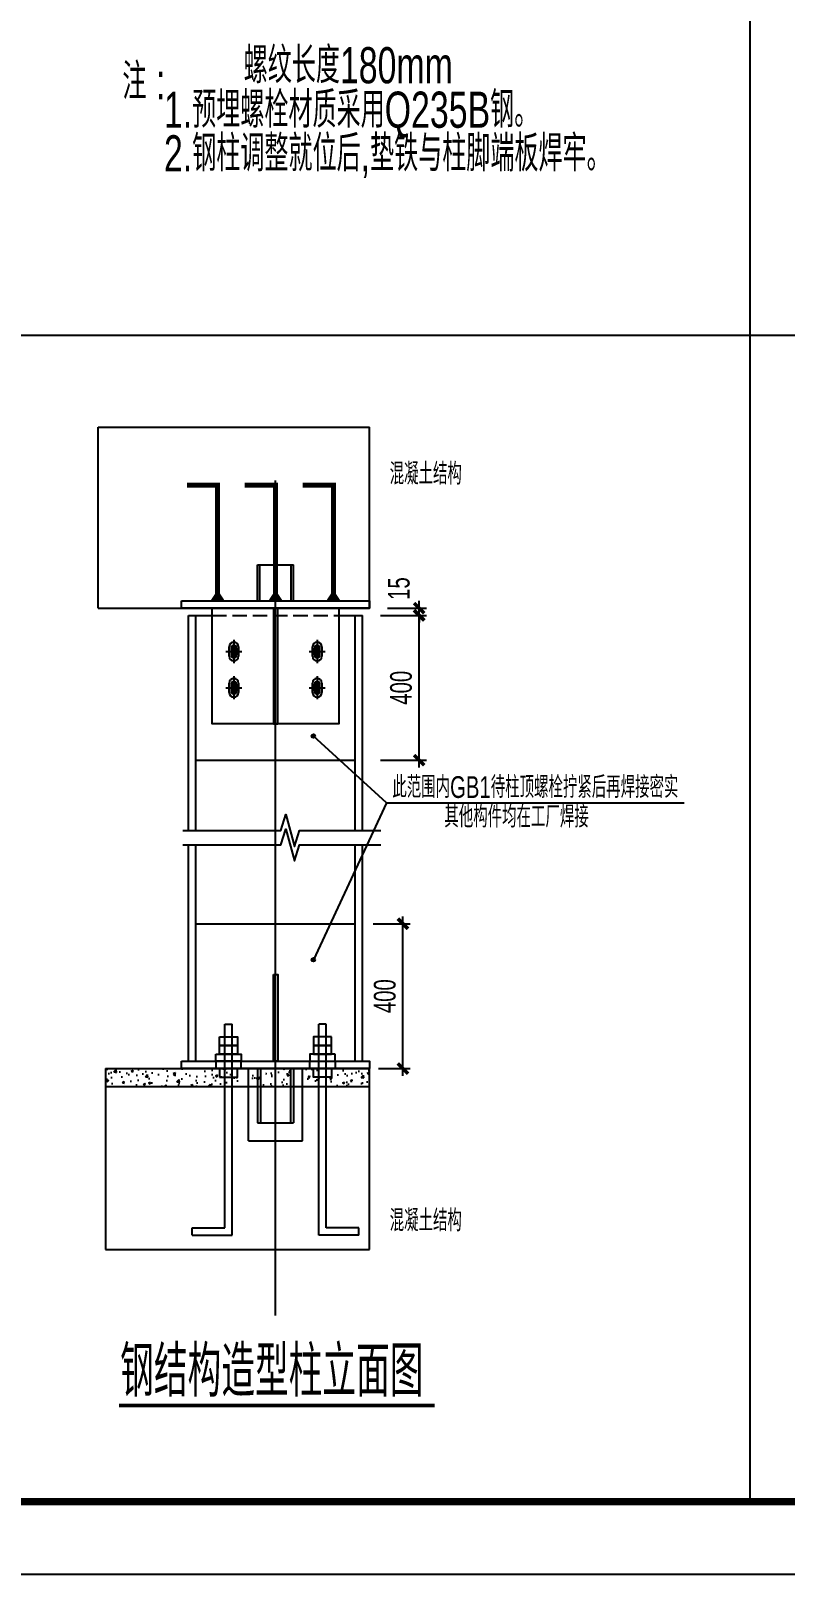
# Model space of a CAD drawing. Header units: millimetres. Extents: x 2359 to 61759, y 2141 to 44141.
# Drawn here: x 14957 to 25380, y 2141 to 23464 of the extents above; entities that cross this region are included whole.
import ezdxf

# ---------------------------------------------------------------- set-up
doc = ezdxf.new("R2010")
doc.units = ezdxf.units.MM
doc.header["$LTSCALE"] = 800
for name, pattern in [('Sx-T-GZJD$0$DASH', [0.35, 0.25, -0.1]), ('Sx-T-GZJD$0$Sx-T-A-DG$0$DASHED', [0.75, 0.5, -0.25]), ('Sx-T-GZJD$0$Sx-T-A-DG$0$DOTE', [2.42, 2, -0.2, 0.02, -0.2])]:
    doc.linetypes.add(name, pattern=pattern)
for name, color, linetype in [('Sx-T-GZJD$0$Sx-T-A-DG$0$Prof', 2, 'Continuous'), ('Sx-T-GZJD$0$Sx-T-A-DG$0$S-AXIS', 222, 'Sx-T-GZJD$0$Sx-T-A-DG$0$DOTE'), ('Sx-T-GZJD$0$Sx-T-A-DG$0$S-BDER', 101, 'Continuous'), ('Sx-T-GZJD$0$Sx-T-A-DG$0$S-BEAM', 4, 'Sx-T-GZJD$0$Sx-T-A-DG$0$DASHED'), ('Sx-T-GZJD$0$Sx-T-A-DG$0$S-COLU', 30, 'Continuous'), ('Sx-T-GZJD$0$Sx-T-A-DG$0$S-PATT-SOLD', 251, 'Continuous'), ('Sx-T-GZJD$0$Sx-T-A-DG$0$S-THIN', 7, 'Continuous'), ('Sx-T-GZJD$0$Sx-T-A-DG$0$STGJ_BOLT_THIN', 9, 'Continuous')]:
    doc.layers.add(name, color=color, linetype=linetype)
doc.styles.add('Sx-T-GZJD$0$Sx-T-A-DG$0$TSSD_Dimension', font='jzfz_ena.shx', dxfattribs={"width": 0.7, "bigfont": 'JZFZ_CNA.shx'})
doc.dimstyles.new('Sx-T-GZJD$0$Sx-T-A-DG$0$TSSD_100_20', dxfattribs={"dimtxt": 300, "dimasz": 100, "dimexe": 100, "dimexo": 250, "dimgap": 100, "dimtad": 1, "dimdec": 0, "dimlfac": 0.2, "dimzin": 0, "dimdsep": 46, "dimtxsty": 'Sx-T-GZJD$0$Sx-T-A-DG$0$TSSD_Dimension', "dimblk": 'Sx-T-GZJD$0$Sx-T-A-DG$0$_ArchTick', "dimcen": 0, "dimdle": 100, "dimclrt": 7, "dimadec": 0, "dimazin": 0, "dimtfac": 1, "dimtdec": 0, "dimtix": 1, "dimtmove": 2, "dimatfit": 3, "dimfxl": 0, "dimtolj": 1, "dimtzin": 0, "dimarcsym": 0})

# ---------------------------------------------------------------- blocks, each defined once
blk = doc.blocks.new('Sx-T-GZJD$0$Sx-T-A-DG$0$_ArchTick')
at = {"color": 0, "const_width": 0.5}
blk.add_lwpolyline([(-0.71, -0.71), (0.71, 0.71)], dxfattribs=at)
blk = doc.blocks.new('*D80')
at = {"layer": 'Defpoints', "color": 0, "transparency": 16777216}
for p in [(19437, 11127), (20098, 11127), (19512, 9127)]:
    blk.add_point(p, dxfattribs=at)
at = {"layer": 'Sx-T-GZJD$0$Sx-T-A-DG$0$S-BDER', "color": 0, "lineweight": -2, "transparency": 16777216}
for p, q in [((19687, 11127), (20198, 11127)), ((20098, 9027), (20098, 11227)), ((19762, 9127), (20198, 9127))]:
    blk.add_line(p, q, dxfattribs=at)
at = {"layer": 'Sx-T-GZJD$0$Sx-T-A-DG$0$S-BDER', "color": 0, "lineweight": -2, "transparency": 16777216, "xscale": 100, "yscale": 100, "zscale": 100}
for p, rotation in [((20098, 11127), 90), ((20098, 9127), 270)]:
    blk.add_blockref('Sx-T-GZJD$0$Sx-T-A-DG$0$_ArchTick', p, dxfattribs=dict(at, rotation=rotation))
at = {"layer": 'Sx-T-GZJD$0$Sx-T-A-DG$0$S-BDER', "color": 7, "transparency": 16777216, "insert": (19848, 10127), "char_height": 300, "attachment_point": 5, "rotation": 90, "style": 'Sx-T-GZJD$0$Sx-T-A-DG$0$TSSD_Dimension'}
blk.add_mtext('\\A1;400', dxfattribs=at)
blk = doc.blocks.new('*D81')
at = {"layer": 'Defpoints', "color": 0, "transparency": 16777216}
for p in [(19537, 15388), (20323, 15388), (19537, 13388)]:
    blk.add_point(p, dxfattribs=at)
at = {"layer": 'Sx-T-GZJD$0$Sx-T-A-DG$0$S-BDER', "color": 0, "lineweight": -2, "transparency": 16777216}
for p, q in [((19787, 15388), (20423, 15388)), ((20323, 13288), (20323, 15488)), ((19787, 13388), (20423, 13388))]:
    blk.add_line(p, q, dxfattribs=at)
at = {"layer": 'Sx-T-GZJD$0$Sx-T-A-DG$0$S-BDER', "color": 0, "lineweight": -2, "transparency": 16777216, "xscale": 100, "yscale": 100, "zscale": 100}
for p, rotation in [((20323, 15388), 90), ((20323, 13388), 270)]:
    blk.add_blockref('Sx-T-GZJD$0$Sx-T-A-DG$0$_ArchTick', p, dxfattribs=dict(at, rotation=rotation))
at = {"layer": 'Sx-T-GZJD$0$Sx-T-A-DG$0$S-BDER', "color": 7, "transparency": 16777216, "insert": (20073, 14388), "char_height": 300, "attachment_point": 5, "rotation": 90, "style": 'Sx-T-GZJD$0$Sx-T-A-DG$0$TSSD_Dimension'}
blk.add_mtext('\\A1;400', dxfattribs=at)
blk = doc.blocks.new('*D93')
at = {"layer": 'Defpoints', "color": 0, "transparency": 16777216}
for p in [(19537, 15388), (19637, 15488), (20323, 15488)]:
    blk.add_point(p, dxfattribs=at)
at = {"layer": 'Sx-T-GZJD$0$Sx-T-A-DG$0$S-BDER', "color": 0, "lineweight": -2, "transparency": 16777216}
for p, q in [((20323, 15488), (20323, 15588)), ((19787, 15388), (20423, 15388)), ((19887, 15488), (20423, 15488)), ((20323, 15388), (20323, 15488)), ((20323, 15388), (20323, 15288))]:
    blk.add_line(p, q, dxfattribs=at)
at = {"layer": 'Sx-T-GZJD$0$Sx-T-A-DG$0$S-BDER', "color": 0, "lineweight": -2, "transparency": 16777216, "xscale": 100, "yscale": 100, "zscale": 100}
for p, rotation in [((20323, 15488), 270), ((20323, 15388), 90)]:
    blk.add_blockref('Sx-T-GZJD$0$Sx-T-A-DG$0$_ArchTick', p, dxfattribs=dict(at, rotation=rotation))
at = {"layer": 'Sx-T-GZJD$0$Sx-T-A-DG$0$S-BDER', "color": 7, "transparency": 16777216, "insert": (20042, 15759), "char_height": 300, "attachment_point": 5, "rotation": 90, "style": 'Sx-T-GZJD$0$Sx-T-A-DG$0$TSSD_Dimension'}
blk.add_mtext('\\A1;15', dxfattribs=at)
blk = doc.blocks.new('*U3')
at = {"color": 4}
blk.add_lwpolyline([(-584, -10), (10, -10), (10, 410), (-584, 410)], close=True, dxfattribs=at)
at = {"color": 4, "const_width": 1}
blk.add_lwpolyline([(-559, 0), (0, 0), (0, 400), (-559, 400)], close=True, dxfattribs=at)
blk = doc.blocks.new('Sx-T-GZJD')
at = {"layer": 'Sx-T-GZJD$0$Sx-T-A-DG$0$S-BDER'}
h = blk.add_hatch(color=7, dxfattribs=at)
h.dxf.hatch_style = 1
h.paths.add_polyline_path([(18885.4, 13719.9, 1), (18834.5, 13719.9, 1)])
h = blk.add_hatch(color=7, dxfattribs=at)
h.dxf.hatch_style = 1
h.paths.add_polyline_path([(18834.5, 10629.1, 1), (18885.4, 10629.1, 1)])
at = {"layer": 'Sx-T-GZJD$0$Sx-T-A-DG$0$S-PATT-SOLD'}
h = blk.add_hatch(dxfattribs=at)
h.set_pattern_fill('AR-CONC', color=256, scale=1.6)
h.set_pattern_definition([(50, (-11556.77, -2175.07), (291.4955, -25.5025), [30.48, -335.28]), (355, (-11556.77, -2175.07), (-56.3885, 305.6906), [24.384, -268.224]), (100.451, (-11532.48, -2177.2), (235.108, 280.1867), [25.904, -284.944]), (46.1842, (-11556.77, -2093.8), (433.7265, -67.2677), [45.72, -502.92]), (96.6356, (-11520.63, -2099.4), (379.847, 395.881), [38.856, -427.416]), (351.184, (-11556.77, -2093.8), (379.8474, 395.88), [36.576, -402.336]), (21, (-11516.13, -2114.11), (242.5838, -163.6248), [30.48, -335.28]), (326, (-11516.13, -2114.1), (98.8832, 294.7007), [24.384, -268.224]), (71.4514, (-11495.91, -2127.75), (341.4664, 131.0766), [25.904, -284.944]), (37.5, (-11556.77, -2175.07), (4.94177, 135.28806), [0, -264.9728, 0, -272.288, 0, -269.24]), (7.5, (-11556.77, -2175.07), (106.91146, 160.2889), [0, -155.2448, 0, -258.8768, 0, -102.616]), (327.5, (-11647.4, -2175.07), (216.94495, -9.166), [0, -101.6, 0, -316.992, 0, -420.624]), (317.5, (-11688.04, -2175.07), (237.0067, 40.6824), [0, -132.08, 0, -210.5152, 0, -298.704])])
h.paths.add_polyline_path([(17762.2, 9126.6), (17712.2, 9126.6), (15987.2, 9126.6), (15987.2, 8876.6), (17837.2, 8876.6), (17837.2, 9006.6), (17762.2, 9006.6)])
h.paths.add_polyline_path([(18212.2, 9126.6), (18012.2, 9126.6), (18012.2, 9006.6), (17937.2, 9006.6), (17937.2, 8876.6), (18212.2, 8876.6)])
h.paths.add_polyline_path([(18462.2, 9126.6), (18253.7, 9126.6), (18253.7, 8876.6), (18462.2, 8876.6)])
h.paths.add_polyline_path([(18670.7, 9126.6), (18462.2, 9126.6), (18462.2, 8876.6), (18670.7, 8876.6)])
h.paths.add_polyline_path([(18987.2, 9006.6), (18912.2, 9006.6), (18912.2, 9126.6), (18862.2, 9126.6), (18712.2, 9126.6), (18712.2, 8876.6), (18987.2, 8876.6)])
h.paths.add_polyline_path([(19637.2, 9126.6), (19162.2, 9126.6), (19162.2, 9006.6), (19087.2, 9006.6), (19087.2, 8876.6), (19637.2, 8876.6)])
at = {"layer": 'Sx-T-GZJD$0$Sx-T-A-DG$0$Prof', "ltscale": 0.2}
for p, q in [((18087.2, 15588.4), (18087.2, 16088.4)), ((18087.2, 16088.4), (18587.2, 16088.4)), ((18122.2, 15588.4), (18122.2, 16088.4)), ((18552.2, 15588.4), (18552.2, 16088.4)), ((18587.2, 15588.4), (18587.2, 16088.4))]:
    blk.add_line(p, q, dxfattribs=at)
at = {"layer": 'Sx-T-GZJD$0$Sx-T-A-DG$0$Prof', "linetype": 'ByBlock', "ltscale": 0.2}
for p, q in [((18087.2, 9126.6), (18087.2, 8376.6)), ((18128.7, 9126.6), (18128.7, 8376.6)), ((18545.7, 9126.6), (18545.7, 8376.6)), ((18587.2, 9126.6), (18587.2, 8376.6)), ((18087.2, 8376.6), (18587.2, 8376.6))]:
    blk.add_line(p, q, dxfattribs=at)
at = {"layer": 'Sx-T-GZJD$0$Sx-T-A-DG$0$S-AXIS', "linetype": 'Continuous'}
blk.add_line((18337.2, 5712.8), (18337.2, 17251.4), dxfattribs=at)
at = {"layer": 'Sx-T-GZJD$0$Sx-T-A-DG$0$S-BDER'}
for p, q in [((24892.3, 43141.3), (24892.3, 3141.3)), ((4858.9, 19258.2), (53758.9, 19258.2)), ((17262.2, 15488.4), (19412.2, 15488.4))]:
    blk.add_line(p, q, dxfattribs=at)
at = {"layer": 'Sx-T-GZJD$0$Sx-T-A-DG$0$S-BDER', "color": 7}
for q in [(18860, 13719.9), (18860, 10629.1), (23983.4, 12799.4)]:
    blk.add_line((19869.8, 12799.4), q, dxfattribs=at)
at = {"layer": 'Sx-T-GZJD$0$Sx-T-A-DG$0$S-BDER'}
blk.add_lwpolyline([(4858.9, 43141.3), (53758.9, 43141.3), (53758.9, 3141.3), (4858.9, 3141.3)], close=True, dxfattribs=at)
for points in [[(17697.2, 14823.4), (17697.2, 14953.4)], [(17827.2, 14953.4), (17827.2, 14823.4)], [(18847.2, 14823.4), (18847.2, 14953.4)], [(18977.2, 14953.4), (18977.2, 14823.4)], [(17697.2, 14323.4), (17697.2, 14453.4)], [(17827.2, 14453.4), (17827.2, 14323.4)], [(18847.2, 14323.4), (18847.2, 14453.4)], [(18977.2, 14453.4), (18977.2, 14323.4)]]:
    blk.add_lwpolyline(points, dxfattribs=at)
at = {"layer": 'Sx-T-GZJD$0$Sx-T-A-DG$0$S-BDER', "const_width": 50}
blk.add_lwpolyline([(16174.6, 4471), (20536.3, 4471)], dxfattribs=at)
at = {"layer": 'Sx-T-GZJD$0$Sx-T-A-DG$0$S-BDER', "color": 7}
for centre in [(18860, 13719.9), (18860, 10629.1)]:
    blk.add_circle(centre, 25.5, dxfattribs=at)
at = {"layer": 'Sx-T-GZJD$0$Sx-T-A-DG$0$S-BDER'}
for centre, start, end in [((17762.2, 14953.4), 0, 180), ((18912.2, 14953.4), 0, 180), ((17762.2, 14823.4), 180, 0), ((18912.2, 14823.4), 180, 0), ((17762.2, 14453.4), 0, 180), ((18912.2, 14453.4), 0, 180), ((17762.2, 14323.4), 180, 0), ((18912.2, 14323.4), 180, 0)]:
    blk.add_arc(centre, 65, start, end, dxfattribs=at)
at = {"layer": 'Sx-T-GZJD$0$Sx-T-A-DG$0$S-BEAM', "linetype": 'ByBlock'}
for p, q in [((15887.2, 15488.4), (15887.2, 17988.4)), ((15887.2, 17988.4), (19637.2, 17988.4)), ((19637.2, 15488.4), (19637.2, 17988.4)), ((15887.2, 15488.4), (19637.2, 15488.4)), ((15987.2, 9126.6), (19637.2, 9126.6)), ((15987.2, 9126.6), (15987.2, 6626.6)), ((19637.2, 6626.6), (19637.2, 9126.6)), ((15987.2, 8876.6), (19637.2, 8876.6)), ((15987.2, 6626.6), (19637.2, 6626.6))]:
    blk.add_line(p, q, dxfattribs=at)
at = {"layer": 'Sx-T-GZJD$0$Sx-T-A-DG$0$S-COLU'}
for p, q in [((17137.2, 12415.9), (17137.2, 15388.4)), ((17137.2, 15388.4), (17462.2, 15388.4)), ((17237.2, 12415.9), (17237.2, 15388.4)), ((19212.2, 15388.4), (19537.2, 15388.4)), ((19437.2, 12415.9), (19437.2, 15388.4)), ((19537.2, 12415.9), (19537.2, 15388.4)), ((17237.2, 13388.4), (19437.2, 13388.4)), ((17137.2, 9226.6), (17137.2, 12215.9)), ((17237.2, 9226.6), (17237.2, 12215.9)), ((19437.2, 9226.6), (19437.2, 12215.9)), ((19537.2, 9226.6), (19537.2, 12215.9)), ((17237.2, 11126.6), (19437.2, 11126.6)), ((17262.2, 9226.6), (19412.2, 9226.6))]:
    blk.add_line(p, q, dxfattribs=at)
at = {"layer": 'Sx-T-GZJD$0$Sx-T-A-DG$0$S-COLU', "linetype": 'Sx-T-GZJD$0$DASH'}
blk.add_line((17462.2, 15388.4), (19212.2, 15388.4), dxfattribs=at)
at = {"layer": 'Sx-T-GZJD$0$Sx-T-A-DG$0$S-COLU'}
for points in [[(17037.2, 15588.4), (19637.2, 15588.4), (19637.2, 15488.4), (17037.2, 15488.4)], [(17462.2, 15488.4), (19212.2, 15488.4), (19212.2, 13888.4), (17462.2, 13888.4)], [(18307.2, 15488.4), (18307.2, 13888.4), (18367.2, 13888.4), (18367.2, 15488.4)], [(18307.2, 10426.6), (18367.2, 10426.6), (18367.2, 9226.6), (18307.2, 9226.6)], [(17037.2, 9226.6), (19637.2, 9226.6), (19637.2, 9126.6), (17037.2, 9126.6)]]:
    blk.add_lwpolyline(points, close=True, dxfattribs=at)
at = {"layer": 'Sx-T-GZJD$0$Sx-T-A-DG$0$S-PATT-SOLD'}
for p, q in [((17962.2, 8126.6), (17962.2, 9126.6)), ((18712.2, 8126.6), (18712.2, 9126.6)), ((17962.2, 8126.6), (18712.2, 8126.6))]:
    blk.add_line(p, q, dxfattribs=at)
at = {"layer": 'Sx-T-GZJD$0$Sx-T-A-DG$0$S-THIN'}
for points in [[(17057.3, 12415.9), (18410, 12415.9), (18480, 12635.9), (18600, 12195.9), (18670, 12415.9), (19793.7, 12415.9)], [(17057.3, 12215.9), (18410, 12215.9), (18480, 12435.9), (18600, 11995.9), (18670, 12215.9), (19793.7, 12215.9)]]:
    blk.add_lwpolyline(points, dxfattribs=at)
at = {"layer": 'Sx-T-GZJD$0$Sx-T-A-DG$0$STGJ_BOLT_THIN', "color": 1}
for p, q in [((17762.2, 15048.4), (17762.2, 14728.4)), ((18912.2, 15048.4), (18912.2, 14728.4)), ((17652.2, 14888.4), (17872.2, 14888.4)), ((18802.2, 14888.4), (19022.2, 14888.4)), ((17762.2, 14548.4), (17762.2, 14228.4)), ((18912.2, 14548.4), (18912.2, 14228.4)), ((17652.2, 14388.4), (17872.2, 14388.4)), ((18802.2, 14388.4), (19022.2, 14388.4)), ((17637.2, 6926.6), (17637.2, 9740.4)), ((17637.2, 9740.4), (17737.2, 9740.4)), ((17737.2, 6826.6), (17737.2, 9740.4)), ((18937.2, 6826.6), (18937.2, 9740.4)), ((19037.2, 9740.4), (18937.2, 9740.4)), ((19037.2, 6926.6), (19037.2, 9740.4)), ((17187.2, 6926.6), (17637.2, 6926.6)), ((17187.2, 6826.6), (17187.2, 6926.6)), ((17187.2, 6826.6), (17737.2, 6826.6)), ((19487.2, 6826.6), (18937.2, 6826.6)), ((19487.2, 6926.6), (19037.2, 6926.6)), ((19487.2, 6826.6), (19487.2, 6926.6))]:
    blk.add_line(p, q, dxfattribs=at)
for points in [[(17537.2, 15588.4, 200, 70, 0), (17537.2, 15688.4, 70, 70, 0), (17537.2, 17188.4, 70, 70, 0), (17112.2, 17188.4, 70, 70, 0)], [(18337.2, 15588.4, 200, 70, 0), (18337.2, 15688.4, 70, 70, 0), (18337.2, 17188.4, 70, 70, 0), (17912.2, 17188.4, 70, 70, 0)], [(19137.2, 15588.4, 200, 70, 0), (19137.2, 15688.4, 70, 70, 0), (19137.2, 17188.4, 70, 70, 0), (18712.2, 17188.4, 70, 70, 0)]]:
    blk.add_lwpolyline(points, format="xyseb", dxfattribs=at)
at = {"layer": 'Sx-T-GZJD$0$Sx-T-A-DG$0$STGJ_BOLT_THIN', "color": 1, "const_width": 50}
for points in [[(17737.2, 14838.4), (17737.2, 14938.4, -1), (17787.2, 14938.4), (17787.2, 14838.4, -1)], [(18887.2, 14838.4), (18887.2, 14938.4, -1), (18937.2, 14938.4), (18937.2, 14838.4, -1)], [(17737.2, 14338.4), (17737.2, 14438.4, -1), (17787.2, 14438.4), (17787.2, 14338.4, -1)], [(18887.2, 14338.4), (18887.2, 14438.4, -1), (18937.2, 14438.4), (18937.2, 14338.4, -1)]]:
    blk.add_lwpolyline(points, format="xyb", close=True, dxfattribs=at)
at = {"layer": 'Sx-T-GZJD$0$Sx-T-A-DG$0$STGJ_BOLT_THIN', "color": 1}
for points in [[(17562.2, 9566.6), (17812.2, 9566.6), (17812.2, 9446.6), (17562.2, 9446.6)], [(17562.2, 9446.6), (17812.2, 9446.6), (17812.2, 9326.6), (17562.2, 9326.6)], [(19112.2, 9566.6), (18862.2, 9566.6), (18862.2, 9446.6), (19112.2, 9446.6)], [(19112.2, 9446.6), (18862.2, 9446.6), (18862.2, 9326.6), (19112.2, 9326.6)], [(17512.2, 9326.6), (17862.2, 9326.6), (17862.2, 9226.6), (17512.2, 9226.6)], [(17512.2, 9126.6), (17862.2, 9126.6), (17862.2, 9226.6), (17512.2, 9226.6)], [(19162.2, 9326.6), (18812.2, 9326.6), (18812.2, 9226.6), (19162.2, 9226.6)], [(19162.2, 9126.6), (18812.2, 9126.6), (18812.2, 9226.6), (19162.2, 9226.6)], [(17562.2, 9006.6), (17812.2, 9006.6), (17812.2, 9126.6), (17562.2, 9126.6)], [(19112.2, 9006.6), (18862.2, 9006.6), (18862.2, 9126.6), (19112.2, 9126.6)]]:
    blk.add_lwpolyline(points, close=True, dxfattribs=at)
at = {"layer": 'Sx-T-GZJD$0$Sx-T-A-DG$0$S-BDER', "color": 7, "style": 'Sx-T-GZJD$0$Sx-T-A-DG$0$TSSD_Dimension', "width": 0.7}
for s, p in [('螺纹长度180mm', (17897.5, 22739.4, 0)), ('注 :', (16221.2, 22516.3, 0)), ('1.预埋螺栓材质采用Q235B钢。', (16795.9, 22125.1, 0)), ('2.钢柱调整就位后,垫铁与柱脚端板焊牢。', (16795.9, 21522, 0))]:
    blk.add_text(s, height=500, dxfattribs=at).set_placement(p)
at = {"layer": 'Sx-T-GZJD$0$Sx-T-A-DG$0$S-BDER', "color": 7, "attachment_point": 5, "style": 'Sx-T-GZJD$0$Sx-T-A-DG$0$TSSD_Dimension'}
for s, insert, char_height in [('\\A1;混凝土结构', (20413.3, 17345), 300), ('\\A1;此范围内GB1待柱顶螺栓拧紧后再焊接密实', (21928.3, 13013.8), 300), ('\\A1;其他构件均在工厂焊接', (21668.2, 12606.4), 300), ('\\A1;混凝土结构', (20413.3, 7027.9), 300), ('\\A1;钢结构造型柱立面图', (18286, 4942.8), 700)]:
    blk.add_mtext(s, dxfattribs=dict(at, insert=insert, char_height=char_height))
at = {"layer": 'Sx-T-GZJD$0$Sx-T-A-DG$0$S-BDER'}
dim = blk.add_linear_dim(base=(20322.5, 15488.4), p1=(19537.2, 15388.4), p2=(19637.2, 15488.4), angle=90, text='15', dimstyle='Sx-T-GZJD$0$Sx-T-A-DG$0$TSSD_100_20', dxfattribs=at)
dim.commit()
dim.dimension.update_dxf_attribs({"geometry": '*D93', "text_midpoint": (20042.1, 15758.9), "dimtype": 128})
for base, p1, p2, picture, middle in [((20322.5, 15388.4), (19537.2, 13388.4), (19537.2, 15388.4), '*D81', (20072.5, 14388.4)), ((20097.5, 11126.6), (19512.2, 9126.6), (19437.2, 11126.6), '*D80', (19847.5, 10126.6))]:
    dim = blk.add_linear_dim(base=base, p1=p1, p2=p2, angle=90, dimstyle='Sx-T-GZJD$0$Sx-T-A-DG$0$TSSD_100_20', dxfattribs=at)
    dim.commit()
    dim.dimension.update_dxf_attribs({"geometry": picture, "text_midpoint": middle})

msp = doc.modelspace()

# ---------------------------------------------------------------- block references
at = {"xscale": 99.99999995327077, "yscale": 99.99999995327077, "zscale": 99.99999995327077}
msp.add_blockref('*U3', (60759, 3141), dxfattribs=at)
msp.add_blockref('Sx-T-GZJD', (0, 0))

doc.saveas('drawing.dxf')
